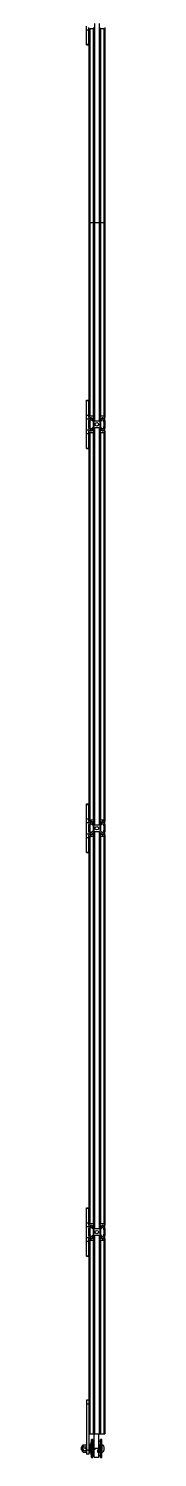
# Model space of a CAD drawing. Header units: millimetres. Extents: x 15 to 1184, y 5 to 836.
# Drawn here: x 259.6 to 262.5, y 215.2 to 392.1 of the extents above; entities that cross this region are included whole.
import ezdxf

# ---------------------------------------------------------------- set-up
doc = ezdxf.new("R2010")
doc.units = ezdxf.units.MM
doc.header["$PDSIZE"] = -1
doc.linetypes.add('CENTERX2', pattern=[20.32, 12.7, -2.54, 2.54, -2.54])

msp = doc.modelspace()

# ---------------------------------------------------------------- linework, layer by layer
at = {"color": 7, "linetype": 'Continuous', "lineweight": 25}
for p, q in [((261.23, 392.73), (261.23, 368.12)), ((261.8, 392.73), (261.8, 368.12)), ((260.22, 391.98), (260.22, 392.43)), ((260.22, 391.98), (260.52, 391.98)), ((260.22, 390.17), (260.22, 391.98)), ((260.52, 391.98), (260.52, 392.27)), ((260.52, 390.17), (260.52, 391.98)), ((260.67, 392.12), (261.05, 392.12)), ((261.05, 392.12), (261.23, 392.3)), ((261.05, 392.12), (261.05, 368.12)), ((261.8, 392.3), (261.98, 392.12)), ((261.98, 392.12), (262.37, 392.12)), ((261.98, 392.12), (261.98, 368.12)), ((262.52, 392.27), (262.52, 368.12)), ((260.22, 390.17), (260.52, 390.17)), ((260.22, 390.12), (260.22, 390.17)), ((260.22, 390.12), (260.52, 390.12)), ((260.52, 390.12), (260.52, 390.17)), ((260.52, 390.12), (260.52, 368.12)), ((260.52, 368.12), (260.67, 368.12)), ((260.52, 368.12), (260.52, 346.12)), ((260.67, 368.12), (261.05, 368.12)), ((261.05, 368.12), (261.23, 368.12)), ((261.05, 368.12), (261.05, 344.12)), ((261.23, 368.12), (261.8, 368.12)), ((261.23, 368.12), (261.23, 343.51)), ((261.8, 368.12), (261.98, 368.12)), ((261.8, 368.12), (261.8, 343.51)), ((261.98, 368.12), (262.37, 368.12)), ((261.98, 368.12), (261.98, 344.12)), ((262.37, 368.12), (262.52, 368.12)), ((262.52, 368.12), (262.52, 343.97)), ((260.22, 346.12), (260.52, 346.12)), ((260.22, 346.07), (260.22, 346.12)), ((260.22, 346.07), (260.52, 346.07)), ((260.22, 344.26), (260.22, 346.07)), ((260.52, 346.07), (260.52, 346.12)), ((260.52, 344.26), (260.52, 346.07)), ((260.22, 344.26), (260.52, 344.26)), ((260.22, 343.81), (260.22, 344.26)), ((260.22, 343.81), (260.52, 343.81)), ((260.22, 342.43), (260.22, 343.81)), ((260.52, 343.97), (260.52, 344.26)), ((260.52, 343.97), (260.52, 343.58)), ((260.52, 342.66), (260.52, 343.58)), ((260.52, 343.58), (260.7, 343.4)), ((261.05, 344.12), (260.67, 344.12)), ((260.86, 343.94), (260.7, 343.94)), ((260.7, 343.94), (260.7, 343.78)), ((260.7, 343.78), (260.74, 343.78)), ((260.7, 343.67), (260.86, 343.67)), ((260.7, 343.4), (260.7, 343.67)), ((260.74, 343.78), (260.86, 343.9)), ((260.86, 343.9), (260.86, 343.94)), ((260.86, 343.67), (261.13, 343.4)), ((260.97, 343.94), (261.23, 343.94)), ((260.97, 343.78), (260.97, 343.94)), ((261.23, 343.51), (260.97, 343.78)), ((261.23, 343.94), (261.05, 344.12)), ((261.05, 343.94), (261.05, 343.69)), ((261.05, 343.48), (261.05, 342.76)), ((261.13, 343.4), (261.13, 342.84)), ((261.8, 343.51), (261.23, 343.51)), ((261.98, 344.12), (261.8, 343.94)), ((261.8, 343.94), (262.07, 343.94)), ((262.07, 343.78), (261.8, 343.51)), ((261.91, 343.4), (262.17, 343.67)), ((261.91, 342.84), (261.91, 343.4)), ((262.37, 344.12), (261.98, 344.12)), ((261.98, 343.94), (261.98, 343.69)), ((261.98, 343.48), (261.98, 342.76)), ((262.07, 343.94), (262.07, 343.78)), ((262.17, 343.67), (262.34, 343.67)), ((262.34, 343.94), (262.18, 343.94)), ((262.18, 343.94), (262.18, 343.9)), ((262.18, 343.9), (262.3, 343.78)), ((262.3, 343.78), (262.34, 343.78)), ((262.34, 343.78), (262.34, 343.94)), ((262.34, 343.67), (262.34, 343.4)), ((262.34, 343.4), (262.52, 343.58)), ((262.52, 343.58), (262.52, 343.97)), ((262.52, 343.58), (262.52, 342.66)), ((260.22, 342.43), (260.52, 342.43)), ((260.22, 341.98), (260.22, 342.43)), ((260.22, 341.98), (260.52, 341.98)), ((260.22, 340.17), (260.22, 341.98)), ((260.7, 342.84), (260.52, 342.66)), ((260.52, 342.66), (260.52, 342.27)), ((260.52, 341.98), (260.52, 342.27)), ((260.52, 340.17), (260.52, 341.98)), ((260.67, 342.12), (261.05, 342.12)), ((260.7, 342.57), (260.7, 342.84)), ((260.86, 342.57), (260.7, 342.57)), ((260.7, 342.46), (260.7, 342.3)), ((260.74, 342.46), (260.7, 342.46)), ((260.7, 342.3), (260.86, 342.3)), ((260.86, 342.34), (260.74, 342.46)), ((261.13, 342.84), (260.86, 342.57)), ((260.86, 342.3), (260.86, 342.34)), ((260.97, 342.46), (261.23, 342.73)), ((260.97, 342.3), (260.97, 342.46)), ((261.23, 342.3), (260.97, 342.3)), ((261.05, 342.55), (261.05, 342.3)), ((261.05, 342.12), (261.23, 342.3)), ((261.05, 342.12), (261.05, 294.12)), ((261.23, 342.73), (261.8, 342.73)), ((261.23, 342.73), (261.23, 293.51)), ((261.8, 342.73), (262.07, 342.46)), ((261.8, 342.73), (261.8, 293.51)), ((261.8, 342.3), (261.98, 342.12)), ((262.07, 342.3), (261.8, 342.3)), ((262.17, 342.57), (261.91, 342.84)), ((261.98, 342.55), (261.98, 342.3)), ((261.98, 342.12), (262.37, 342.12)), ((261.98, 342.12), (261.98, 294.12)), ((262.07, 342.46), (262.07, 342.3)), ((262.34, 342.57), (262.17, 342.57)), ((262.3, 342.46), (262.18, 342.34)), ((262.18, 342.34), (262.18, 342.3)), ((262.18, 342.3), (262.34, 342.3)), ((262.34, 342.46), (262.3, 342.46)), ((262.34, 342.84), (262.34, 342.57)), ((262.52, 342.66), (262.34, 342.84)), ((262.34, 342.3), (262.34, 342.46)), ((262.52, 342.27), (262.52, 342.66)), ((262.52, 342.27), (262.52, 293.97)), ((260.22, 340.17), (260.52, 340.17)), ((260.22, 340.12), (260.22, 340.17)), ((260.22, 340.12), (260.52, 340.12)), ((260.52, 340.12), (260.52, 340.17)), ((260.52, 340.12), (260.52, 296.12)), ((260.22, 296.12), (260.52, 296.12)), ((260.22, 296.07), (260.22, 296.12)), ((260.22, 296.07), (260.52, 296.07)), ((260.22, 294.26), (260.22, 296.07)), ((260.52, 296.07), (260.52, 296.12)), ((260.52, 294.26), (260.52, 296.07)), ((260.22, 294.26), (260.52, 294.26)), ((260.22, 293.81), (260.22, 294.26)), ((260.22, 293.81), (260.52, 293.81)), ((260.22, 292.43), (260.22, 293.81)), ((260.52, 293.97), (260.52, 294.26)), ((260.52, 293.97), (260.52, 293.58)), ((261.05, 294.12), (260.67, 294.12)), ((260.86, 293.94), (260.7, 293.94)), ((260.7, 293.94), (260.7, 293.78)), ((260.7, 293.78), (260.74, 293.78)), ((260.7, 293.67), (260.86, 293.67)), ((260.7, 293.4), (260.7, 293.67)), ((260.74, 293.78), (260.86, 293.9)), ((260.86, 293.9), (260.86, 293.94)), ((260.86, 293.67), (261.13, 293.4)), ((260.97, 293.94), (261.23, 293.94)), ((260.97, 293.78), (260.97, 293.94)), ((261.23, 293.51), (260.97, 293.78)), ((261.23, 293.94), (261.05, 294.12)), ((261.05, 293.94), (261.05, 293.69)), ((261.98, 294.12), (261.8, 293.94)), ((261.8, 293.94), (262.07, 293.94)), ((262.07, 293.78), (261.8, 293.51)), ((261.91, 293.4), (262.17, 293.67)), ((262.37, 294.12), (261.98, 294.12)), ((261.98, 293.94), (261.98, 293.69)), ((262.07, 293.94), (262.07, 293.78)), ((262.17, 293.67), (262.34, 293.67)), ((262.34, 293.94), (262.18, 293.94)), ((262.18, 293.94), (262.18, 293.9)), ((262.18, 293.9), (262.3, 293.78)), ((262.3, 293.78), (262.34, 293.78)), ((262.34, 293.78), (262.34, 293.94)), ((262.34, 293.67), (262.34, 293.4)), ((262.52, 293.58), (262.52, 293.97)), ((260.22, 292.43), (260.52, 292.43)), ((260.22, 291.98), (260.22, 292.43)), ((260.22, 291.98), (260.52, 291.98)), ((260.22, 290.17), (260.22, 291.98)), ((260.52, 292.66), (260.52, 293.58)), ((260.52, 293.58), (260.7, 293.4)), ((260.7, 292.84), (260.52, 292.66)), ((260.52, 292.66), (260.52, 292.27)), ((260.52, 291.98), (260.52, 292.27)), ((260.52, 290.17), (260.52, 291.98)), ((260.67, 292.12), (261.05, 292.12)), ((260.7, 292.57), (260.7, 292.84)), ((260.86, 292.57), (260.7, 292.57)), ((260.7, 292.46), (260.7, 292.3)), ((260.74, 292.46), (260.7, 292.46)), ((260.7, 292.3), (260.86, 292.3)), ((260.86, 292.34), (260.74, 292.46)), ((261.13, 292.84), (260.86, 292.57)), ((260.86, 292.3), (260.86, 292.34)), ((260.97, 292.46), (261.23, 292.73)), ((260.97, 292.3), (260.97, 292.46)), ((261.23, 292.3), (260.97, 292.3)), ((261.05, 293.48), (261.05, 292.76)), ((261.05, 292.55), (261.05, 292.3)), ((261.05, 292.12), (261.23, 292.3)), ((261.05, 292.12), (261.05, 244.12)), ((261.13, 293.4), (261.13, 292.84)), ((261.8, 293.51), (261.23, 293.51)), ((261.23, 292.73), (261.8, 292.73)), ((261.23, 292.73), (261.23, 243.51)), ((261.8, 292.73), (262.07, 292.46)), ((261.8, 292.73), (261.8, 243.51)), ((261.8, 292.3), (261.98, 292.12)), ((262.07, 292.3), (261.8, 292.3)), ((261.91, 292.84), (261.91, 293.4)), ((262.17, 292.57), (261.91, 292.84)), ((261.98, 293.48), (261.98, 292.76)), ((261.98, 292.55), (261.98, 292.3)), ((261.98, 292.12), (262.37, 292.12)), ((261.98, 292.12), (261.98, 244.12)), ((262.07, 292.46), (262.07, 292.3)), ((262.34, 292.57), (262.17, 292.57)), ((262.3, 292.46), (262.18, 292.34)), ((262.18, 292.34), (262.18, 292.3)), ((262.18, 292.3), (262.34, 292.3)), ((262.34, 292.46), (262.3, 292.46)), ((262.34, 293.4), (262.52, 293.58)), ((262.34, 292.84), (262.34, 292.57)), ((262.52, 292.66), (262.34, 292.84)), ((262.34, 292.3), (262.34, 292.46)), ((262.52, 293.58), (262.52, 292.66)), ((262.52, 292.27), (262.52, 292.66)), ((262.52, 292.27), (262.52, 243.97)), ((260.22, 290.17), (260.52, 290.17)), ((260.22, 290.12), (260.22, 290.17)), ((260.22, 290.12), (260.52, 290.12)), ((260.52, 290.12), (260.52, 290.17)), ((260.52, 290.12), (260.52, 246.12)), ((260.22, 246.12), (260.52, 246.12)), ((260.22, 246.07), (260.22, 246.12)), ((260.22, 246.07), (260.52, 246.07)), ((260.22, 244.26), (260.22, 246.07)), ((260.52, 246.07), (260.52, 246.12)), ((260.52, 244.26), (260.52, 246.07)), ((260.22, 244.26), (260.52, 244.26)), ((260.22, 243.81), (260.22, 244.26)), ((260.52, 243.97), (260.52, 244.26)), ((260.22, 243.81), (260.52, 243.81)), ((260.22, 242.43), (260.22, 243.81)), ((260.22, 242.43), (260.52, 242.43)), ((260.22, 241.98), (260.22, 242.43)), ((260.52, 243.97), (260.52, 243.58)), ((260.52, 242.66), (260.52, 243.58)), ((260.52, 243.58), (260.7, 243.4)), ((260.7, 242.84), (260.52, 242.66)), ((260.52, 242.66), (260.52, 242.27)), ((261.05, 244.12), (260.67, 244.12)), ((260.86, 243.94), (260.7, 243.94)), ((260.7, 243.94), (260.7, 243.78)), ((260.7, 243.78), (260.74, 243.78)), ((260.7, 243.67), (260.86, 243.67)), ((260.7, 243.4), (260.7, 243.67)), ((260.7, 242.57), (260.7, 242.84)), ((260.86, 242.57), (260.7, 242.57)), ((260.7, 242.46), (260.7, 242.3)), ((260.74, 242.46), (260.7, 242.46)), ((260.74, 243.78), (260.86, 243.9)), ((260.86, 242.34), (260.74, 242.46)), ((260.86, 243.9), (260.86, 243.94)), ((260.86, 243.67), (261.13, 243.4)), ((261.13, 242.84), (260.86, 242.57)), ((260.97, 243.94), (261.23, 243.94)), ((260.97, 243.78), (260.97, 243.94)), ((261.23, 243.51), (260.97, 243.78)), ((260.97, 242.46), (261.23, 242.73)), ((260.97, 242.3), (260.97, 242.46)), ((261.23, 243.94), (261.05, 244.12)), ((261.05, 243.94), (261.05, 243.69)), ((261.05, 243.48), (261.05, 242.76)), ((261.05, 242.55), (261.05, 242.3)), ((261.13, 243.4), (261.13, 242.84)), ((261.8, 243.51), (261.23, 243.51)), ((261.23, 242.73), (261.8, 242.73)), ((261.23, 242.73), (261.23, 218.12)), ((261.98, 244.12), (261.8, 243.94)), ((261.8, 243.94), (262.07, 243.94)), ((262.07, 243.78), (261.8, 243.51)), ((261.8, 242.73), (262.07, 242.46)), ((261.8, 242.73), (261.8, 218.12)), ((261.91, 243.4), (262.17, 243.67)), ((261.91, 242.84), (261.91, 243.4)), ((262.17, 242.57), (261.91, 242.84)), ((262.37, 244.12), (261.98, 244.12)), ((261.98, 243.94), (261.98, 243.69)), ((261.98, 243.48), (261.98, 242.76)), ((261.98, 242.55), (261.98, 242.3)), ((262.07, 243.94), (262.07, 243.78)), ((262.07, 242.46), (262.07, 242.3)), ((262.17, 243.67), (262.34, 243.67)), ((262.34, 242.57), (262.17, 242.57)), ((262.34, 243.94), (262.18, 243.94)), ((262.18, 243.94), (262.18, 243.9)), ((262.18, 243.9), (262.3, 243.78)), ((262.3, 242.46), (262.18, 242.34)), ((262.3, 243.78), (262.34, 243.78)), ((262.34, 242.46), (262.3, 242.46)), ((262.34, 243.78), (262.34, 243.94)), ((262.34, 243.67), (262.34, 243.4)), ((262.34, 243.4), (262.52, 243.58)), ((262.34, 242.84), (262.34, 242.57)), ((262.52, 242.66), (262.34, 242.84)), ((262.34, 242.3), (262.34, 242.46)), ((262.52, 243.58), (262.52, 243.97)), ((262.52, 243.58), (262.52, 242.66)), ((262.52, 242.27), (262.52, 242.66)), ((260.22, 241.98), (260.52, 241.98)), ((260.22, 240.17), (260.22, 241.98)), ((260.52, 241.98), (260.52, 242.27)), ((260.52, 240.17), (260.52, 241.98)), ((260.67, 242.12), (261.05, 242.12)), ((260.7, 242.3), (260.86, 242.3)), ((260.86, 242.3), (260.86, 242.34)), ((261.23, 242.3), (260.97, 242.3)), ((261.05, 242.12), (261.23, 242.3)), ((261.05, 242.12), (261.05, 218.12)), ((261.8, 242.3), (261.98, 242.12)), ((262.07, 242.3), (261.8, 242.3)), ((261.98, 242.12), (262.37, 242.12)), ((261.98, 242.12), (261.98, 218.12)), ((262.18, 242.34), (262.18, 242.3)), ((262.18, 242.3), (262.34, 242.3)), ((262.52, 242.27), (262.52, 218.12)), ((260.22, 240.17), (260.52, 240.17)), ((260.22, 240.12), (260.22, 240.17)), ((260.22, 240.12), (260.52, 240.12)), ((260.52, 240.12), (260.52, 240.17)), ((260.52, 240.12), (260.52, 218.12)), ((260.52, 222.32), (260.22, 222.32)), ((260.22, 222.32), (260.22, 221.82)), ((260.52, 221.82), (260.22, 221.82)), ((260.22, 221.82), (260.22, 216.12)), ((260.52, 218.12), (260.52, 216.12)), ((260.52, 218.12), (260.67, 218.12)), ((260.67, 218.12), (261.05, 218.12)), ((261.05, 218.12), (261.23, 218.12)), ((261.17, 216.32), (261.17, 218.12)), ((261.23, 218.12), (261.8, 218.12)), ((261.77, 216.32), (261.77, 218.12)), ((261.8, 218.12), (261.98, 218.12)), ((261.98, 218.12), (262.37, 218.12)), ((262.37, 218.12), (262.52, 218.12)), ((259.68, 216.55), (259.64, 216.49)), ((259.64, 216.15), (259.64, 216.49)), ((259.64, 216.15), (259.65, 216.12)), ((259.65, 216.13), (259.65, 216.24)), ((259.69, 216.12), (259.69, 216.28)), ((259.69, 216.07), (259.71, 216.07)), ((259.71, 216.52), (259.7, 216.52)), ((259.72, 216.54), (259.71, 216.52)), ((259.71, 216.07), (259.72, 216.09)), ((259.72, 216.64), (259.72, 216)), ((259.83, 216.78), (259.8, 216.72)), ((259.83, 216.78), (259.8, 216.67)), ((259.8, 216.72), (259.8, 216.67)), ((259.8, 216.67), (259.8, 216.32)), ((259.83, 216.55), (259.8, 216.32)), ((259.8, 216.32), (259.8, 215.97)), ((259.8, 215.97), (259.8, 215.92)), ((259.8, 215.92), (259.83, 215.86)), ((259.83, 216.78), (260.19, 216.78)), ((259.83, 216.55), (260.19, 216.55)), ((259.83, 216.09), (260.19, 216.09)), ((259.83, 215.86), (260.19, 215.86)), ((260.22, 216.72), (260.19, 216.78)), ((260.19, 216.55), (260.22, 216.67)), ((260.19, 216.09), (260.22, 216.32)), ((260.19, 215.86), (260.22, 215.92)), ((260.21, 216.54), (260.2, 216.56)), ((260.22, 216.57), (260.21, 216.55)), ((260.52, 216.12), (260.22, 216.12)), ((260.22, 216.12), (260.22, 215.62)), ((260.51, 216.07), (260.52, 216.09)), ((260.62, 216.82), (260.52, 216.82)), ((260.52, 216.12), (260.52, 215.62)), ((260.52, 215.82), (260.62, 215.82)), ((260.72, 216.82), (260.62, 216.82)), ((260.62, 215.82), (260.62, 216.82)), ((260.62, 216.12), (260.62, 216.12)), ((260.62, 215.82), (260.72, 215.82)), ((260.72, 216.55), (260.71, 216.57)), ((260.82, 216.82), (260.72, 216.82)), ((260.72, 215.82), (260.72, 216.82)), ((260.72, 215.82), (260.82, 215.82)), ((260.84, 217.12), (260.82, 217.09)), ((260.82, 215.54), (260.82, 217.09)), ((260.83, 216.52), (260.83, 216.52)), ((260.87, 217.12), (260.84, 217.12)), ((260.84, 215.52), (260.84, 217.12)), ((261.03, 217.42), (260.87, 217.42)), ((260.87, 215.22), (260.87, 217.42)), ((261.03, 215.22), (261.03, 217.42)), ((261.17, 217.19), (261.03, 217.19)), ((261.77, 216.32), (261.17, 216.32)), ((261.17, 215.24), (261.17, 216.32)), ((261.98, 217.19), (261.77, 217.19)), ((261.77, 215.24), (261.77, 216.32)), ((262.14, 217.42), (261.98, 217.42)), ((261.98, 215.22), (261.98, 217.42)), ((262.14, 216.57), (262.12, 216.54)), ((262.14, 215.22), (262.14, 217.42)), ((262.19, 216.79), (262.14, 216.79)), ((262.14, 215.84), (262.19, 215.84)), ((262.19, 215.84), (262.19, 216.79)), ((262.41, 216.48), (262.41, 216.49)), ((262.41, 216.48), (262.41, 216.48)), ((262.41, 216.48), (262.41, 216.48)), ((262.41, 216.35), (262.41, 216.48)), ((262.41, 216.35), (262.41, 216.35)), ((262.41, 216.35), (262.41, 216.35)), ((262.41, 216.19), (262.41, 216.35)), ((262.41, 216.19), (262.41, 216.19)), ((262.41, 216.19), (262.41, 216.19)), ((262.41, 216.15), (262.41, 216.19)), ((260.52, 215.62), (260.22, 215.62)), ((260.82, 215.54), (260.84, 215.52)), ((260.84, 215.52), (260.87, 215.52)), ((260.87, 215.22), (261.03, 215.22)), ((261.03, 215.44), (261.17, 215.44)), ((261.17, 215.24), (261.77, 215.24)), ((261.77, 215.44), (261.98, 215.44)), ((261.98, 215.22), (262.14, 215.22))]:
    msp.add_line(p, q, dxfattribs=at)
at = {"color": 8, "linetype": 'Continuous', "lineweight": 25}
for p, q in [((260.67, 392.12), (260.67, 368.12)), ((262.37, 392.12), (262.37, 368.12)), ((260.67, 368.12), (260.67, 344.12)), ((262.37, 368.12), (262.37, 344.12)), ((260.67, 343.43), (260.67, 342.81)), ((262.37, 343.43), (262.37, 342.81)), ((260.67, 342.12), (260.67, 294.12)), ((262.37, 342.12), (262.37, 294.12)), ((260.67, 293.43), (260.67, 292.81)), ((260.67, 292.12), (260.67, 244.12)), ((262.37, 293.43), (262.37, 292.81)), ((262.37, 292.12), (262.37, 244.12)), ((260.67, 243.43), (260.67, 242.81)), ((262.37, 243.43), (262.37, 242.81)), ((260.67, 242.12), (260.67, 218.12)), ((262.37, 242.12), (262.37, 218.12))]:
    msp.add_line(p, q, dxfattribs=at)
at = {"color": 7, "linetype": 'Continuous'}
for p, q in [((259.57, 216.27), (259.6, 216.28)), ((259.57, 216.27), (259.64, 216.27)), ((259.6, 216.28), (259.61, 216.28)), ((259.61, 216.28), (259.64, 216.27)), ((260.82, 216.23), (260.82, 216.27)), ((260.82, 216.27), (260.84, 216.27)), ((260.82, 216.23), (260.96, 216.23)), ((260.82, 216.18), (260.82, 216.22)), ((260.82, 216.22), (260.96, 216.22)), ((260.84, 216.18), (260.82, 216.18)), ((260.84, 216.27), (261.29, 216.27)), ((261.29, 216.18), (260.84, 216.18)), ((260.95, 216.23), (261.19, 216.23)), ((261.32, 216.23), (261.18, 216.23)), ((261.32, 216.22), (261.18, 216.22)), ((261.29, 216.27), (261.32, 216.27)), ((261.29, 216.18), (261.32, 216.18)), ((261.32, 216.27), (261.32, 216.23)), ((261.32, 216.18), (261.32, 216.22)), ((261.64, 216.15), (261.66, 216.17)), ((261.64, 216.03), (261.64, 216.15)), ((261.64, 216.03), (261.77, 216.03)), ((261.64, 215.86), (261.64, 215.98)), ((261.64, 215.98), (261.77, 215.98)), ((261.66, 215.84), (261.64, 215.86)), ((261.66, 216.17), (262.11, 216.17)), ((262.11, 215.84), (261.66, 215.84)), ((261.76, 216.01), (262.01, 216.01)), ((262.14, 216.03), (262, 216.03)), ((262.14, 215.98), (262, 215.98)), ((262.11, 216.17), (262.14, 216.15)), ((262.11, 215.84), (262.14, 215.86)), ((262.14, 216.15), (262.14, 216.03)), ((262.14, 215.86), (262.14, 215.98))]:
    msp.add_line(p, q, dxfattribs=at)
at = {"color": 7, "linetype": 'CENTERX2'}
for p, q in [((259.58, 216.28), (259.62, 216.28)), ((259.6, 216.27), (259.6, 216.28)), ((259.64, 216.27), (259.64, 216.36)), ((260.08, 216.27), (260.08, 216.36)), ((260.82, 216.32), (261.32, 216.32)), ((261.07, 216.18), (261.07, 216.46)), ((261.07, 216.23), (261.07, 216.27)), ((261.07, 216.18), (261.07, 216.23)), ((261.64, 216.32), (262.14, 216.32)), ((261.89, 215.84), (261.89, 216.8)), ((261.89, 216.01), (261.89, 216.17)), ((261.89, 215.84), (261.89, 216.01))]:
    msp.add_line(p, q, dxfattribs=at)
at = {"color": 7, "linetype": 'Continuous', "flags": 128}
for points in [[(260.95, 216.23), (260.96, 216.22), (260.98, 216.21), (261.02, 216.21), (261.07, 216.2), (261.11, 216.21), (261.15, 216.21), (261.18, 216.22), (261.19, 216.23)], [(261.18, 216.23), (261.16, 216.24), (261.13, 216.24), (261.1, 216.25), (261.07, 216.25), (261.03, 216.25), (261, 216.24), (260.98, 216.24), (260.96, 216.23)], [(260.96, 216.22), (260.98, 216.21), (261, 216.21), (261.03, 216.21), (261.07, 216.2), (261.1, 216.21), (261.13, 216.21), (261.16, 216.21), (261.18, 216.22)], [(261.76, 216.01), (261.77, 215.98), (261.8, 215.95), (261.84, 215.94), (261.89, 215.93), (261.93, 215.94), (261.97, 215.95), (262, 215.98), (262.01, 216.01)], [(262, 216.03), (261.98, 216.05), (261.95, 216.07), (261.92, 216.07), (261.89, 216.08), (261.85, 216.07), (261.82, 216.07), (261.79, 216.05), (261.77, 216.03)], [(261.77, 215.98), (261.79, 215.96), (261.82, 215.94), (261.85, 215.94), (261.89, 215.93), (261.92, 215.94), (261.95, 215.94), (261.98, 215.96), (262, 215.98)]]:
    msp.add_lwpolyline(points, dxfattribs=at)
at = {"color": 7, "linetype": 'Continuous', "lineweight": 25}
for centre in [(261.52, 343.12), (261.52, 293.12), (261.52, 243.12)]:
    msp.add_circle(centre, 0.21, dxfattribs=at)
for centre, radius, start, end in [((260.67, 343.97), 0.15, 90, 180), ((262.37, 343.97), 0.15, 0, 90), ((260.67, 342.27), 0.15, 180, 270), ((262.37, 342.27), 0.15, 270, 0), ((260.67, 293.97), 0.15, 90, 180), ((262.37, 293.97), 0.15, 0, 90), ((260.67, 292.27), 0.15, 180, 270), ((262.37, 292.27), 0.15, 270, 0), ((260.67, 243.97), 0.15, 90, 180), ((262.37, 243.97), 0.15, 0, 90), ((260.67, 242.27), 0.15, 180, 270), ((262.37, 242.27), 0.15, 270, 0), ((259.8, 216.64), 0.0833, 90, 180), ((259.8, 216), 0.0833, 180, 270), ((262.06, 216.47), 0.347, 3.7115, 69.3903), ((262.06, 216.17), 0.347, 290.6097, 356.2885)]:
    msp.add_arc(centre, radius, start, end, dxfattribs=at)
for points, knots in [([(259.65, 216.24), (259.66, 216.23), (259.66, 216.21), (259.68, 216.16), (259.68, 216.14), (259.69, 216.12)], [0, 0, 0, 0, 0.2522636, 0.5045485, 1, 1, 1, 1]), ([(259.65, 216.24), (259.65, 216.23), (259.66, 216.19), (259.66, 216.15), (259.66, 216.12), (259.67, 216.12), (259.67, 216.12)], [0, 0, 0, 0, 0.180499, 0.558804, 0.949307, 1, 1, 1, 1]), ([(259.66, 216.12), (259.66, 216.12), (259.65, 216.12), (259.65, 216.13), (259.65, 216.13)], [0, 0, 0, 0, 0.769422, 1, 1, 1, 1]), ([(259.67, 216.12), (259.67, 216.11), (259.68, 216.1), (259.69, 216.08), (259.7, 216.07)], [0, 0, 0, 0, 0.4997, 1, 1, 1, 1]), ([(259.69, 216.28), (259.69, 216.31), (259.69, 216.37), (259.69, 216.44), (259.68, 216.51), (259.68, 216.54), (259.68, 216.56), (259.68, 216.55), (259.68, 216.55)], [0, 0, 0, 0, 0.203523, 0.407155, 0.602264, 0.797328, 0.992666, 1, 1, 1, 1]), ([(259.7, 216.52), (259.69, 216.52), (259.69, 216.54), (259.68, 216.55), (259.68, 216.55)], [0, 0, 0, 0, 0.766176, 1, 1, 1, 1]), ([(259.69, 216.28), (259.69, 216.24), (259.7, 216.18), (259.7, 216.1), (259.7, 216.07), (259.71, 216.07), (259.71, 216.07)], [0, 0, 0, 0, 0.321225, 0.593224, 0.873969, 1, 1, 1, 1]), ([(259.69, 216.12), (259.69, 216.1), (259.69, 216.07), (259.7, 216.07), (259.7, 216.07)], [0, 0, 0, 0, 0.717258, 1, 1, 1, 1]), ([(259.71, 216.51), (259.71, 216.51), (259.71, 216.52), (259.71, 216.49), (259.72, 216.46), (259.72, 216.45)], [0, 0, 0, 0, 0.3431191, 0.7732819, 1, 1, 1, 1]), ([(259.8, 216.67), (259.8, 216.65), (259.81, 216.61), (259.82, 216.57), (259.83, 216.55)], [0, 0, 0, 0, 0.461762, 1, 1, 1, 1]), ([(259.8, 216.32), (259.8, 216.28), (259.81, 216.21), (259.82, 216.13), (259.83, 216.09)], [0, 0, 0, 0, 0.4617353, 1, 1, 1, 1]), ([(259.83, 216.09), (259.82, 216.07), (259.81, 216.04), (259.8, 216), (259.8, 215.97)], [0, 0, 0, 0, 0.401662, 1, 1, 1, 1]), ([(259.8, 215.97), (259.8, 215.94), (259.81, 215.9), (259.83, 215.87), (259.83, 215.86)], [0, 0, 0, 0, 0.745035, 1, 1, 1, 1]), ([(260.22, 216.67), (260.22, 216.68), (260.21, 216.72), (260.2, 216.76), (260.19, 216.78)], [0, 0, 0, 0, 0.461738, 1, 1, 1, 1]), ([(260.22, 216.32), (260.22, 216.36), (260.21, 216.43), (260.2, 216.51), (260.19, 216.55)], [0, 0, 0, 0, 0.4617353, 1, 1, 1, 1]), ([(260.22, 215.97), (260.22, 216), (260.21, 216.04), (260.2, 216.07), (260.19, 216.09)], [0, 0, 0, 0, 0.598341, 1, 1, 1, 1]), ([(260.19, 215.86), (260.19, 215.87), (260.21, 215.9), (260.21, 215.94), (260.22, 215.97)], [0, 0, 0, 0, 0.254965, 1, 1, 1, 1]), ([(260.54, 216.57), (260.53, 216.56), (260.53, 216.55), (260.52, 216.54), (260.52, 216.54)], [0, 0, 0, 0, 0.7977991, 1, 1, 1, 1]), ([(260.71, 216.12), (260.71, 216.11), (260.72, 216.1), (260.73, 216.08), (260.74, 216.07)], [0, 0, 0, 0, 0.4997, 1, 1, 1, 1]), ([(262.12, 216.09), (262.12, 216.1), (262.13, 216.1), (262.13, 216.11), (262.14, 216.12)], [0, 0, 0, 0, 0.076214, 1, 1, 1, 1])]:
    msp.add_open_spline(points, degree=3, knots=knots, dxfattribs=at)
at = {"color": 7, "linetype": 'Continuous'}
for p in [(261.07, 216.27), (261.89, 216.17)]:
    msp.add_point(p, dxfattribs=at)

doc.saveas('drawing.dxf')
